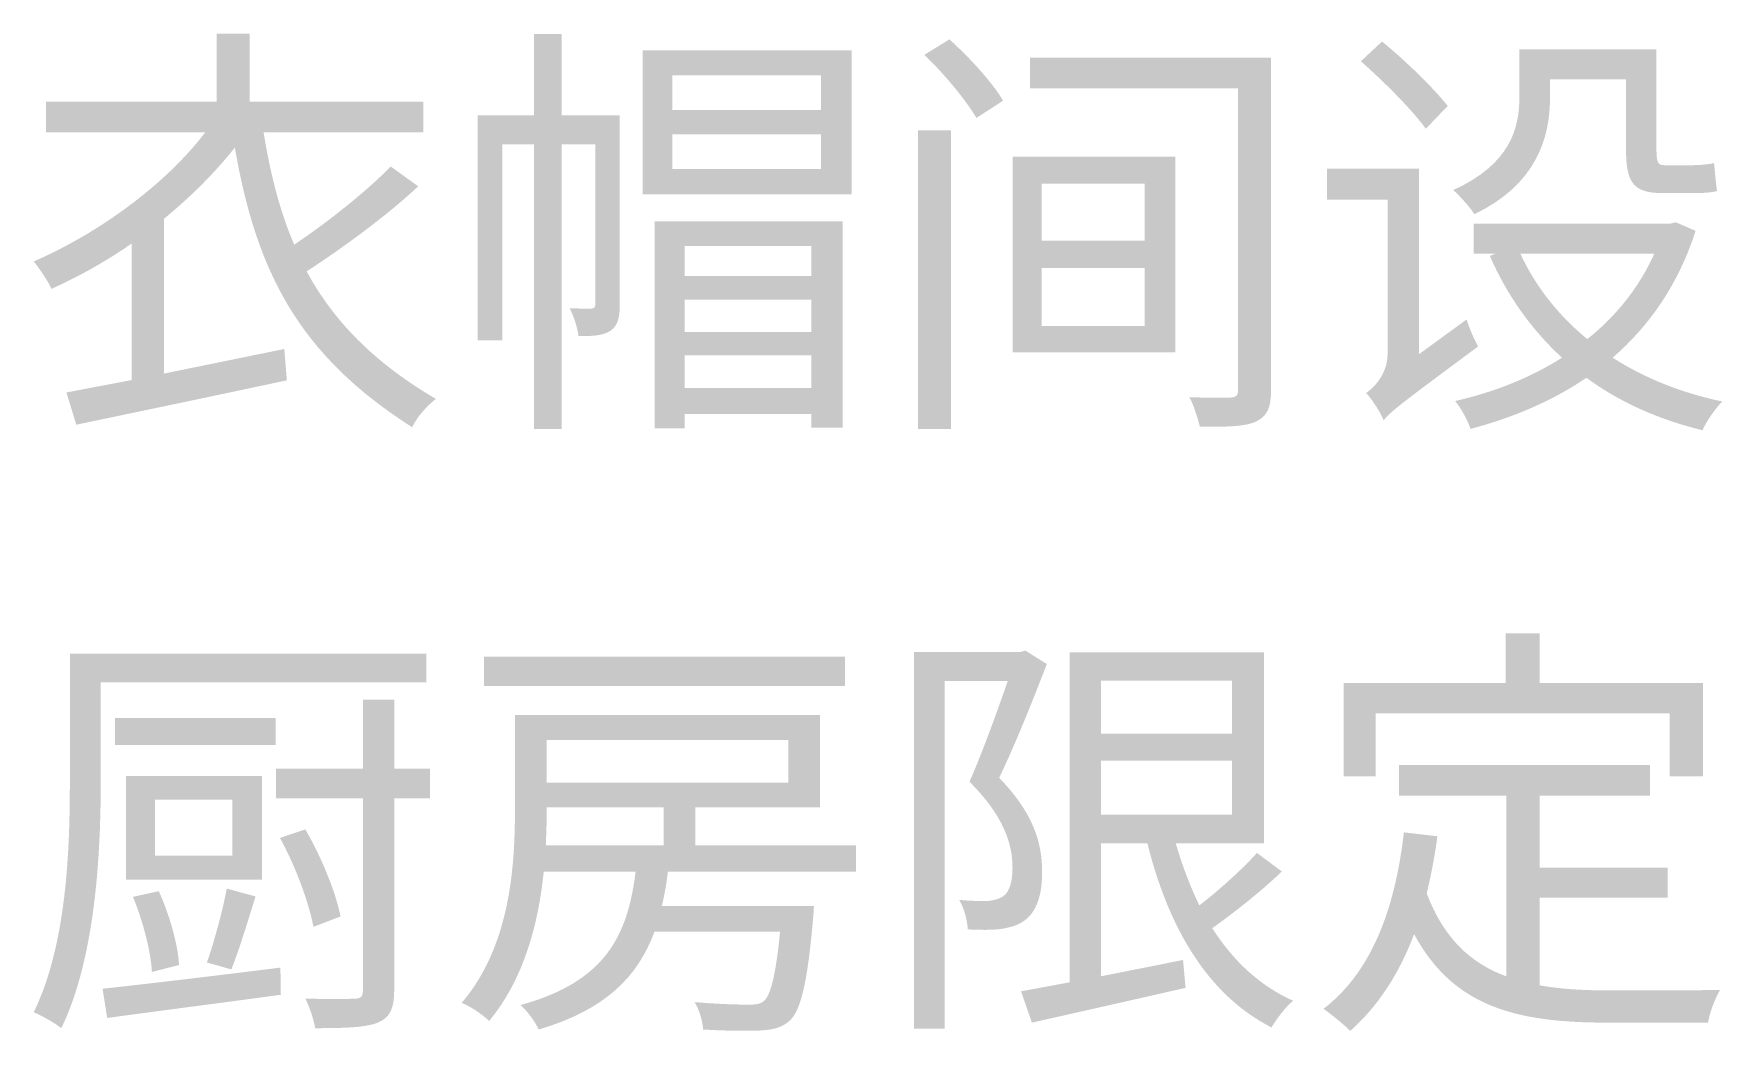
# Model space of a CAD drawing. Header units: millimetres. Extents: x -4600 to 229000, y -4300 to 19460.
# Drawn here: x 58592 to 59718, y 12170 to 12836 of the extents above; entities that cross this region are included whole.
import ezdxf

# ---------------------------------------------------------------- set-up
doc = ezdxf.new("R2010")
doc.units = ezdxf.units.MM
doc.header["$LTSCALE"] = 100
doc.layers.add('A-NOTE', color=7, linetype='Continuous', lineweight=18)

# ---------------------------------------------------------------- blocks, each defined once
blk = doc.blocks.new('A02_SHEET')
at = {"layer": 'A-NOTE'}
h = blk.add_hatch(color=256, dxfattribs=at)
edge = h.paths.add_edge_path()
edge.add_line((18713.7, 12835.7), (18713.7, 12790.4))
edge.add_line((18713.7, 12790.4), (18599.7, 12790.4))
edge.add_line((18599.7, 12790.4), (18599.7, 12769.8))
edge.add_line((18599.7, 12769.8), (18705.9, 12769.8))
edge.add_spline(control_points=[(18705.9, 12769.8), (18679.9, 12735.7), (18636.3, 12703.3), (18591.6, 12683.8)], knot_values=[0, 0, 0, 0, 1, 1, 1, 1], degree=3, periodic=0)
edge.add_spline(control_points=[(18591.6, 12683.8), (18595.1, 12679.5), (18601.1, 12670.9), (18603.4, 12665.5)], knot_values=[0, 0, 0, 0, 1, 1, 1, 1], degree=3, periodic=0)
edge.add_spline(control_points=[(18603.4, 12665.5), (18622, 12673.8), (18640.1, 12684.1), (18657, 12695.8)], knot_values=[0, 0, 0, 0, 1, 1, 1, 1], degree=3, periodic=0)
edge.add_line((18657, 12695.8), (18657, 12604.7))
edge.add_line((18657, 12604.7), (18613.4, 12596.4))
edge.add_line((18613.4, 12596.4), (18620, 12574.9))
edge.add_spline(control_points=[(18620, 12574.9), (18657.2, 12582.7), (18710.8, 12593.9), (18760.4, 12604.5)], knot_values=[0, 0, 0, 0, 1, 1, 1, 1], degree=3, periodic=0)
edge.add_line((18760.4, 12604.5), (18758.7, 12625.4))
edge.add_line((18758.7, 12625.4), (18678.4, 12609))
edge.add_line((18678.4, 12609), (18678.4, 12712.2))
edge.add_spline(control_points=[(18678.4, 12712.2), (18696.2, 12726.8), (18712.3, 12742.8), (18725.7, 12759.7)], knot_values=[0, 0, 0, 0, 1, 1, 1, 1], degree=3, periodic=0)
edge.add_spline(control_points=[(18725.7, 12759.7), (18740, 12677.8), (18767.5, 12621.9), (18844, 12573.2)], knot_values=[0, 0, 0, 0, 1, 1, 1, 1], degree=3, periodic=0)
edge.add_spline(control_points=[(18844, 12573.2), (18846.9, 12579.8), (18854.1, 12587.8), (18859.8, 12592.1)], knot_values=[0, 0, 0, 0, 1, 1, 1, 1], degree=3, periodic=0)
edge.add_spline(control_points=[(18859.8, 12592.1), (18818.3, 12616.5), (18791.6, 12644), (18773.6, 12677.2)], knot_values=[0, 0, 0, 0, 1, 1, 1, 1], degree=3, periodic=0)
edge.add_spline(control_points=[(18773.6, 12677.2), (18797.1, 12692.4), (18826.6, 12713.9), (18848, 12733.9)], knot_values=[0, 0, 0, 0, 1, 1, 1, 1], degree=3, periodic=0)
edge.add_line((18848, 12733.9), (18829.7, 12747.1))
edge.add_spline(control_points=[(18829.7, 12747.1), (18813.4, 12730.5), (18787.6, 12709.9), (18765.3, 12695)], knot_values=[0, 0, 0, 0, 1, 1, 1, 1], degree=3, periodic=0)
edge.add_spline(control_points=[(18765.3, 12695), (18755.8, 12717), (18749.5, 12741.7), (18744.9, 12769.8)], knot_values=[0, 0, 0, 0, 1, 1, 1, 1], degree=3, periodic=0)
edge.add_line((18744.9, 12769.8), (18851.5, 12769.8))
edge.add_line((18851.5, 12769.8), (18851.5, 12790.4))
edge.add_line((18851.5, 12790.4), (18735.7, 12790.4))
edge.add_line((18735.7, 12790.4), (18735.7, 12835.7))
edge.add_line((18735.7, 12835.7), (18713.7, 12835.7))
h = blk.add_hatch(color=256, dxfattribs=at)
edge = h.paths.add_edge_path()
edge.add_line((18887.6, 12781.2), (18887.6, 12631.1))
edge.add_line((18887.6, 12631.1), (18904.2, 12631.1))
edge.add_line((18904.2, 12631.1), (18904.2, 12762))
edge.add_line((18904.2, 12762), (18925.1, 12762))
edge.add_line((18925.1, 12762), (18925.1, 12572.1))
edge.add_line((18925.1, 12572.1), (18943.7, 12572.1))
edge.add_line((18943.7, 12572.1), (18943.7, 12762))
edge.add_line((18943.7, 12762), (18966.1, 12762))
edge.add_line((18966.1, 12762), (18966.1, 12655.5))
edge.add_spline(control_points=[(18966.1, 12655.5), (18966.1, 12653.2), (18965.5, 12652.6), (18963.5, 12652.3)], knot_values=[0, 0, 0, 0, 1, 1, 1, 1], degree=3, periodic=0)
edge.add_spline(control_points=[(18963.5, 12652.3), (18961.2, 12652.3), (18956.1, 12652.3), (18948.9, 12652.6)], knot_values=[0, 0, 0, 0, 1, 1, 1, 1], degree=3, periodic=0)
edge.add_spline(control_points=[(18948.9, 12652.6), (18951.8, 12647.4), (18954.3, 12639.1), (18954.9, 12634)], knot_values=[0, 0, 0, 0, 1, 1, 1, 1], degree=3, periodic=0)
edge.add_spline(control_points=[(18954.9, 12634), (18964.7, 12634), (18971.2, 12634.2), (18976.4, 12637.7)], knot_values=[0, 0, 0, 0, 1, 1, 1, 1], degree=3, periodic=0)
edge.add_spline(control_points=[(18976.4, 12637.7), (18981.3, 12641.1), (18982.4, 12647.1), (18982.4, 12654.9)], knot_values=[0, 0, 0, 0, 1, 1, 1, 1], degree=3, periodic=0)
edge.add_line((18982.4, 12654.9), (18982.4, 12781.2))
edge.add_line((18982.4, 12781.2), (18943.7, 12781.2))
edge.add_line((18943.7, 12781.2), (18943.7, 12835.4))
edge.add_line((18943.7, 12835.4), (18925.1, 12835.4))
edge.add_line((18925.1, 12835.4), (18925.1, 12781.2))
edge.add_line((18925.1, 12781.2), (18887.6, 12781.2))
h = blk.add_hatch(color=256, dxfattribs=at)
h.paths.add_polyline_path([(18997.6, 12824.5), (18997.6, 12728.5), (19137.1, 12728.5), (19137.1, 12824.5), (18997.6, 12824.5)])
h.paths.add_polyline_path([(19017.4, 12807.9), (19116.5, 12807.9), (19116.5, 12784.7), (19017.4, 12784.7), (19017.4, 12807.9)], flags=0)
h.paths.add_polyline_path([(19017.4, 12768.6), (19116.5, 12768.6), (19116.5, 12745.4), (19017.4, 12745.4), (19017.4, 12768.6)], flags=0)
h = blk.add_hatch(color=256, dxfattribs=at)
edge = h.paths.add_edge_path()
edge.add_spline(control_points=[(19185.5, 12821.6), (19198.7, 12809), (19213.6, 12791), (19220.2, 12779.5)], knot_values=[0, 0, 0, 0, 1, 1, 1, 1], degree=3, periodic=0)
edge.add_line((19220.2, 12779.5), (19238, 12791))
edge.add_spline(control_points=[(19238, 12791), (19231.1, 12803), (19215.6, 12819.9), (19202.2, 12831.9)], knot_values=[0, 0, 0, 0, 1, 1, 1, 1], degree=3, periodic=0)
edge.add_line((19202.2, 12831.9), (19185.5, 12821.6))
h = blk.add_hatch(color=256, dxfattribs=at)
edge = h.paths.add_edge_path()
edge.add_spline(control_points=[(19476.6, 12817.3), (19491.8, 12803.9), (19511, 12784.7), (19519.9, 12772.3)], knot_values=[0, 0, 0, 0, 1, 1, 1, 1], degree=3, periodic=0)
edge.add_line((19519.9, 12772.3), (19534.5, 12787.5))
edge.add_spline(control_points=[(19534.5, 12787.5), (19525.3, 12799.3), (19506.1, 12817.9), (19490.7, 12830.5)], knot_values=[0, 0, 0, 0, 1, 1, 1, 1], degree=3, periodic=0)
edge.add_line((19490.7, 12830.5), (19476.6, 12817.3))
h = blk.add_hatch(color=256, dxfattribs=at)
edge = h.paths.add_edge_path()
edge.add_line((19582.3, 12825.3), (19582.3, 12793.5))
edge.add_spline(control_points=[(19582.3, 12793.5), (19582.3, 12772.3), (19576, 12748.6), (19538.2, 12731.4)], knot_values=[0, 0, 0, 0, 1, 1, 1, 1], degree=3, periodic=0)
edge.add_spline(control_points=[(19538.2, 12731.4), (19542.2, 12727.9), (19549.7, 12719.6), (19552.3, 12715.3)], knot_values=[0, 0, 0, 0, 1, 1, 1, 1], degree=3, periodic=0)
edge.add_spline(control_points=[(19552.3, 12715.3), (19593.5, 12735.1), (19602.7, 12766), (19602.7, 12793)], knot_values=[0, 0, 0, 0, 1, 1, 1, 1], degree=3, periodic=0)
edge.add_line((19602.7, 12793), (19602.7, 12805.3))
edge.add_line((19602.7, 12805.3), (19653.4, 12805.3))
edge.add_line((19653.4, 12805.3), (19653.4, 12759.2))
edge.add_spline(control_points=[(19653.4, 12759.2), (19653.4, 12737.4), (19657.4, 12729.4), (19677.4, 12729.4), (19680.6, 12729.4), (19694.6, 12729.4), (19698.9, 12729.4), (19704.7, 12729.4), (19710.7, 12729.7), (19714.1, 12730.8)], knot_values=[0, 0, 0, 0, 1, 1, 1, 2, 2, 2, 3, 3, 3, 3], degree=3, periodic=0)
edge.add_spline(control_points=[(19714.1, 12730.8), (19713.3, 12735.7), (19712.7, 12744), (19712.1, 12749.4)], knot_values=[0, 0, 0, 0, 1, 1, 1, 1], degree=3, periodic=0)
edge.add_spline(control_points=[(19712.1, 12749.4), (19708.7, 12748.6), (19702.7, 12748), (19698.6, 12748), (19694.9, 12748), (19682, 12748), (19678.9, 12748), (19674.3, 12748), (19673.7, 12750.6), (19673.7, 12758.9)], knot_values=[0, 0, 0, 0, 1, 1, 1, 2, 2, 2, 3, 3, 3, 3], degree=3, periodic=0)
edge.add_line((19673.7, 12758.9), (19673.7, 12825.3))
edge.add_line((19673.7, 12825.3), (19582.3, 12825.3))
h = blk.add_hatch(color=256, dxfattribs=at)
edge = h.paths.add_edge_path()
edge.add_line((19256, 12819.6), (19256, 12799.3))
edge.add_line((19256, 12799.3), (19394.7, 12799.3))
edge.add_line((19394.7, 12799.3), (19394.7, 12598.2))
edge.add_spline(control_points=[(19394.7, 12598.2), (19394.7, 12594.4), (19393.5, 12593.3), (19389.8, 12593)], knot_values=[0, 0, 0, 0, 1, 1, 1, 1], degree=3, periodic=0)
edge.add_spline(control_points=[(19389.8, 12593), (19386.1, 12593), (19374.3, 12592.7), (19362.3, 12593.3)], knot_values=[0, 0, 0, 0, 1, 1, 1, 1], degree=3, periodic=0)
edge.add_spline(control_points=[(19362.3, 12593.3), (19365.2, 12587.8), (19368, 12578.7), (19369.2, 12573.5)], knot_values=[0, 0, 0, 0, 1, 1, 1, 1], degree=3, periodic=0)
edge.add_spline(control_points=[(19369.2, 12573.5), (19386.7, 12573.5), (19399, 12573.5), (19406.7, 12577)], knot_values=[0, 0, 0, 0, 1, 1, 1, 1], degree=3, periodic=0)
edge.add_spline(control_points=[(19406.7, 12577), (19414.2, 12580.7), (19416.7, 12586.1), (19416.7, 12598.2)], knot_values=[0, 0, 0, 0, 1, 1, 1, 1], degree=3, periodic=0)
edge.add_line((19416.7, 12598.2), (19416.7, 12819.6))
edge.add_line((19416.7, 12819.6), (19256, 12819.6))
h.paths.add_polyline_path([(19244.3, 12753.7), (19244.3, 12623.1), (19352.9, 12623.1), (19352.9, 12753.7), (19244.3, 12753.7)], flags=0)
h.paths.add_polyline_path([(19263.8, 12679.5), (19332.5, 12679.5), (19332.5, 12640.8), (19263.8, 12640.8), (19263.8, 12679.5)], flags=0)
h.paths.add_polyline_path([(19263.8, 12735.7), (19332.5, 12735.7), (19332.5, 12697.6), (19263.8, 12697.6), (19263.8, 12735.7)], flags=0)
for points in [[(19181.2, 12771.2), (19181.2, 12572.1), (19203.3, 12572.1), (19203.3, 12771.2), (19181.2, 12771.2)], [(19465.2, 12402.7), (19465.2, 12340.3), (19486.4, 12340.3), (19486.4, 12382.4), (19682.6, 12382.4), (19682.6, 12340.3), (19704.7, 12340.3), (19704.7, 12402.7), (19595.8, 12402.7), (19595.8, 12435.7), (19573.2, 12435.7), (19573.2, 12402.7), (19465.2, 12402.7)], [(18891.9, 12420.2), (18891.9, 12400.7), (19132.5, 12400.7), (19132.5, 12420.2), (18891.9, 12420.2)]]:
    blk.add_hatch(color=256, dxfattribs=at).paths.add_polyline_path(points)
h = blk.add_hatch(color=256, dxfattribs=at)
edge = h.paths.add_edge_path()
edge.add_line((19454, 12745.7), (19454, 12725.1))
edge.add_line((19454, 12725.1), (19494.4, 12725.1))
edge.add_line((19494.4, 12725.1), (19494.4, 12622.2))
edge.add_spline(control_points=[(19494.4, 12622.2), (19494.4, 12609), (19485.5, 12599.6), (19480.1, 12596.1)], knot_values=[0, 0, 0, 0, 1, 1, 1, 1], degree=3, periodic=0)
edge.add_spline(control_points=[(19480.1, 12596.1), (19484.1, 12591.8), (19489.8, 12583), (19491.8, 12577.8)], knot_values=[0, 0, 0, 0, 1, 1, 1, 1], degree=3, periodic=0)
edge.add_spline(control_points=[(19491.8, 12577.8), (19496.1, 12583.5), (19503.8, 12589.3), (19554.8, 12627.1)], knot_values=[0, 0, 0, 0, 1, 1, 1, 1], degree=3, periodic=0)
edge.add_spline(control_points=[(19554.8, 12627.1), (19552.3, 12631.4), (19548.8, 12639.4), (19547.1, 12645.1)], knot_values=[0, 0, 0, 0, 1, 1, 1, 1], degree=3, periodic=0)
edge.add_line((19547.1, 12645.1), (19515.3, 12621.9))
edge.add_line((19515.3, 12621.9), (19515.3, 12745.7))
edge.add_line((19515.3, 12745.7), (19454, 12745.7))
h = blk.add_hatch(color=256, dxfattribs=at)
h.paths.add_polyline_path([(19005.6, 12710.5), (19005.6, 12572.4), (19025.7, 12572.4), (19025.7, 12582.1), (19110.2, 12582.1), (19110.2, 12572.9), (19131.1, 12572.9), (19131.1, 12710.5), (19005.6, 12710.5)])
h.paths.add_polyline_path([(19025.7, 12621.1), (19110.2, 12621.1), (19110.2, 12599.3), (19025.7, 12599.3), (19025.7, 12621.1)], flags=0)
h.paths.add_polyline_path([(19025.7, 12658.3), (19110.2, 12658.3), (19110.2, 12636.8), (19025.7, 12636.8), (19025.7, 12658.3)], flags=0)
h.paths.add_polyline_path([(19025.7, 12674.1), (19025.7, 12694.1), (19110.2, 12694.1), (19110.2, 12674.1), (19025.7, 12674.1)], flags=0)
h = blk.add_hatch(color=256, dxfattribs=at)
edge = h.paths.add_edge_path()
edge.add_line((19551.7, 12709), (19551.7, 12689))
edge.add_line((19551.7, 12689), (19566.6, 12689))
edge.add_line((19566.6, 12689), (19562.6, 12687.5))
edge.add_spline(control_points=[(19562.6, 12687.5), (19574, 12661.2), (19590.4, 12638.3), (19610.7, 12619.6)], knot_values=[0, 0, 0, 0, 1, 1, 1, 1], degree=3, periodic=0)
edge.add_spline(control_points=[(19610.7, 12619.6), (19589.2, 12605.9), (19564.6, 12596.4), (19539.4, 12590.7)], knot_values=[0, 0, 0, 0, 1, 1, 1, 1], degree=3, periodic=0)
edge.add_spline(control_points=[(19539.4, 12590.7), (19543.4, 12586.1), (19548, 12577.5), (19549.7, 12572.1)], knot_values=[0, 0, 0, 0, 1, 1, 1, 1], degree=3, periodic=0)
edge.add_spline(control_points=[(19549.7, 12572.1), (19577.5, 12579.5), (19603.8, 12590.4), (19627, 12606.2)], knot_values=[0, 0, 0, 0, 1, 1, 1, 1], degree=3, periodic=0)
edge.add_spline(control_points=[(19627, 12606.2), (19648.8, 12590.1), (19674.9, 12578.4), (19704.4, 12571.2)], knot_values=[0, 0, 0, 0, 1, 1, 1, 1], degree=3, periodic=0)
edge.add_spline(control_points=[(19704.4, 12571.2), (19707, 12577.2), (19713, 12585.8), (19717.6, 12590.4)], knot_values=[0, 0, 0, 0, 1, 1, 1, 1], degree=3, periodic=0)
edge.add_spline(control_points=[(19717.6, 12590.4), (19690.1, 12596.1), (19665.4, 12606.2), (19644.5, 12619.6)], knot_values=[0, 0, 0, 0, 1, 1, 1, 1], degree=3, periodic=0)
edge.add_spline(control_points=[(19644.5, 12619.6), (19668.9, 12640.8), (19688.3, 12668.3), (19699.8, 12704.2)], knot_values=[0, 0, 0, 0, 1, 1, 1, 1], degree=3, periodic=0)
edge.add_line((19699.8, 12704.2), (19686.6, 12709.9))
edge.add_line((19686.6, 12709.9), (19682.9, 12709))
edge.add_line((19682.9, 12709), (19551.7, 12709))
edge = h.paths.add_edge_path(flags=0)
edge.add_spline(control_points=[(19672.3, 12689), (19662, 12666.1), (19646.5, 12647.1), (19627.6, 12632)], knot_values=[0, 0, 0, 0, 1, 1, 1, 1], degree=3, periodic=0)
edge.add_spline(control_points=[(19627.6, 12632), (19608.4, 12647.7), (19593.2, 12666.9), (19582.9, 12689)], knot_values=[0, 0, 0, 0, 1, 1, 1, 1], degree=3, periodic=0)
edge.add_line((19582.9, 12689), (19672.3, 12689))
h = blk.add_hatch(color=256, dxfattribs=at)
edge = h.paths.add_edge_path()
edge.add_line((18615.7, 12422.2), (18615.7, 12337.1))
edge.add_spline(control_points=[(18615.7, 12337.1), (18615.7, 12291.8), (18613.7, 12228.2), (18591.6, 12183)], knot_values=[0, 0, 0, 0, 1, 1, 1, 1], degree=3, periodic=0)
edge.add_spline(control_points=[(18591.6, 12183), (18596.8, 12181), (18606.2, 12175.5), (18610, 12172.4)], knot_values=[0, 0, 0, 0, 1, 1, 1, 1], degree=3, periodic=0)
edge.add_spline(control_points=[(18610, 12172.4), (18632.9, 12219.6), (18636.3, 12289.5), (18636.3, 12337.1)], knot_values=[0, 0, 0, 0, 1, 1, 1, 1], degree=3, periodic=0)
edge.add_line((18636.3, 12337.1), (18636.3, 12403))
edge.add_line((18636.3, 12403), (18853.5, 12403))
edge.add_line((18853.5, 12403), (18853.5, 12422.2))
edge.add_line((18853.5, 12422.2), (18615.7, 12422.2))
edge = h.paths.add_edge_path(flags=0)
edge.add_line((18811.1, 12391.5), (18811.1, 12345.4))
edge.add_line((18811.1, 12345.4), (18753.2, 12345.4))
edge.add_line((18753.2, 12345.4), (18753.2, 12325.6))
edge.add_line((18753.2, 12325.6), (18811.1, 12325.6))
edge.add_line((18811.1, 12325.6), (18811.1, 12197.6))
edge.add_spline(control_points=[(18811.1, 12197.6), (18811.1, 12193.6), (18809.9, 12192.1), (18805.6, 12192.1)], knot_values=[0, 0, 0, 0, 1, 1, 1, 1], degree=3, periodic=0)
edge.add_spline(control_points=[(18805.6, 12192.1), (18801.4, 12191.8), (18787.6, 12191.8), (18772.7, 12192.1)], knot_values=[0, 0, 0, 0, 1, 1, 1, 1], degree=3, periodic=0)
edge.add_spline(control_points=[(18772.7, 12192.1), (18775.6, 12186.7), (18778.4, 12177.8), (18779.3, 12172.4)], knot_values=[0, 0, 0, 0, 1, 1, 1, 1], degree=3, periodic=0)
edge.add_spline(control_points=[(18779.3, 12172.4), (18799.9, 12172.4), (18813.1, 12172.9), (18821.1, 12176.1)], knot_values=[0, 0, 0, 0, 1, 1, 1, 1], degree=3, periodic=0)
edge.add_spline(control_points=[(18821.1, 12176.1), (18829.1, 12179.5), (18832, 12185.3), (18832, 12197.6)], knot_values=[0, 0, 0, 0, 1, 1, 1, 1], degree=3, periodic=0)
edge.add_line((18832, 12197.6), (18832, 12325.6))
edge.add_line((18832, 12325.6), (18855.8, 12325.6))
edge.add_line((18855.8, 12325.6), (18855.8, 12345.4))
edge.add_line((18855.8, 12345.4), (18832, 12345.4))
edge.add_line((18832, 12345.4), (18832, 12391.5))
edge.add_line((18832, 12391.5), (18811.1, 12391.5))
edge = h.paths.add_edge_path(flags=0)
edge.add_spline(control_points=[(18755.8, 12299.3), (18766.1, 12280.7), (18775.3, 12255.7), (18778.1, 12240)], knot_values=[0, 0, 0, 0, 1, 1, 1, 1], degree=3, periodic=0)
edge.add_line((18778.1, 12240), (18796.2, 12246.9))
edge.add_spline(control_points=[(18796.2, 12246.9), (18793.3, 12262.3), (18783.3, 12287), (18772.7, 12305)], knot_values=[0, 0, 0, 0, 1, 1, 1, 1], degree=3, periodic=0)
edge.add_line((18772.7, 12305), (18755.8, 12299.3))
h.paths.add_polyline_path([(18653.2, 12340.5), (18653.2, 12271.5), (18743.8, 12271.5), (18743.8, 12340.5), (18653.2, 12340.5)], flags=0)
h.paths.add_polyline_path([(18672.4, 12324.8), (18724, 12324.8), (18724, 12287.5), (18672.4, 12287.5), (18672.4, 12324.8)], flags=0)
edge = h.paths.add_edge_path(flags=0)
edge.add_line((18637.5, 12198.7), (18640.6, 12179.2))
edge.add_spline(control_points=[(18640.6, 12179.2), (18671.6, 12183.5), (18714.8, 12189), (18756.4, 12194.7)], knot_values=[0, 0, 0, 0, 1, 1, 1, 1], degree=3, periodic=0)
edge.add_line((18756.4, 12194.7), (18756.1, 12212.8))
edge.add_spline(control_points=[(18756.1, 12212.8), (18712.3, 12207.3), (18667, 12201.9), (18637.5, 12198.7)], knot_values=[0, 0, 0, 0, 1, 1, 1, 1], degree=3, periodic=0)
h.paths.add_polyline_path([(18645.8, 12379.2), (18645.8, 12361.2), (18752.9, 12361.2), (18752.9, 12379.2), (18645.8, 12379.2)], flags=0)
edge = h.paths.add_edge_path(flags=0)
edge.add_spline(control_points=[(18720.3, 12265.5), (18717.7, 12250.9), (18711.7, 12229.4), (18707.1, 12216.2)], knot_values=[0, 0, 0, 0, 1, 1, 1, 1], degree=3, periodic=0)
edge.add_line((18707.1, 12216.2), (18723.4, 12211.6))
edge.add_spline(control_points=[(18723.4, 12211.6), (18728.3, 12223.9), (18734.3, 12243.4), (18739.5, 12260.3)], knot_values=[0, 0, 0, 0, 1, 1, 1, 1], degree=3, periodic=0)
edge.add_line((18739.5, 12260.3), (18720.3, 12265.5))
edge = h.paths.add_edge_path(flags=0)
edge.add_spline(control_points=[(18657.8, 12260), (18664.4, 12244), (18669.8, 12223.1), (18670.4, 12209.9)], knot_values=[0, 0, 0, 0, 1, 1, 1, 1], degree=3, periodic=0)
edge.add_line((18670.4, 12209.9), (18688.5, 12214.5))
edge.add_spline(control_points=[(18688.5, 12214.5), (18687.9, 12227.7), (18682.2, 12248), (18675, 12263.8)], knot_values=[0, 0, 0, 0, 1, 1, 1, 1], degree=3, periodic=0)
edge.add_line((18675, 12263.8), (18657.8, 12260))
h = blk.add_hatch(color=256, dxfattribs=at)
edge = h.paths.add_edge_path()
edge.add_line((19178.7, 12423.3), (19178.7, 12172.1))
edge.add_line((19178.7, 12172.1), (19199, 12172.1))
edge.add_line((19199, 12172.1), (19199, 12403.9))
edge.add_line((19199, 12403.9), (19241.1, 12403.9))
edge.add_spline(control_points=[(19241.1, 12403.9), (19234.2, 12384.1), (19224.8, 12357.7), (19215.6, 12336.8)], knot_values=[0, 0, 0, 0, 1, 1, 1, 1], degree=3, periodic=0)
edge.add_spline(control_points=[(19215.6, 12336.8), (19238.3, 12314.2), (19244.3, 12295.3), (19244.3, 12279.5), (19244.3, 12270.9), (19242.6, 12263.5), (19238, 12260.3)], knot_values=[0, 0, 0, 0, 1, 1, 1, 2, 2, 2, 2], degree=3, periodic=0)
edge.add_spline(control_points=[(19238, 12260.3), (19234.8, 12258.3), (19231.4, 12257.7), (19227.7, 12257.2)], knot_values=[0, 0, 0, 0, 1, 1, 1, 1], degree=3, periodic=0)
edge.add_spline(control_points=[(19227.7, 12257.2), (19222.5, 12257.2), (19216.2, 12257.2), (19208.7, 12258)], knot_values=[0, 0, 0, 0, 1, 1, 1, 1], degree=3, periodic=0)
edge.add_spline(control_points=[(19208.7, 12258), (19212.2, 12252.3), (19214.2, 12243.7), (19214.5, 12238.3)], knot_values=[0, 0, 0, 0, 1, 1, 1, 1], degree=3, periodic=0)
edge.add_spline(control_points=[(19214.5, 12238.3), (19221.6, 12238), (19229.7, 12237.7), (19236, 12238.5), (19242, 12239.4), (19247.7, 12240.8), (19252, 12244)], knot_values=[0, 0, 0, 0, 1, 1, 1, 2, 2, 2, 2], degree=3, periodic=0)
edge.add_spline(control_points=[(19252, 12244), (19260.3, 12249.7), (19264.3, 12261.5), (19264, 12277.5)], knot_values=[0, 0, 0, 0, 1, 1, 1, 1], degree=3, periodic=0)
edge.add_spline(control_points=[(19264, 12277.5), (19264, 12295.3), (19258.6, 12315.6), (19235.4, 12339.4)], knot_values=[0, 0, 0, 0, 1, 1, 1, 1], degree=3, periodic=0)
edge.add_spline(control_points=[(19235.4, 12339.4), (19246.3, 12362), (19258, 12391.5), (19267.2, 12415.3)], knot_values=[0, 0, 0, 0, 1, 1, 1, 1], degree=3, periodic=0)
edge.add_line((19267.2, 12415.3), (19252.9, 12424.2))
edge.add_line((19252.9, 12424.2), (19249.4, 12423.3))
edge.add_line((19249.4, 12423.3), (19178.7, 12423.3))
h = blk.add_hatch(color=256, dxfattribs=at)
edge = h.paths.add_edge_path()
edge.add_spline(control_points=[(19407.3, 12289.3), (19397.5, 12278.4), (19382.6, 12264.9), (19368.9, 12254.3)], knot_values=[0, 0, 0, 0, 1, 1, 1, 1], degree=3, periodic=0)
edge.add_spline(control_points=[(19368.9, 12254.3), (19362.6, 12267.2), (19357.4, 12281.2), (19353.1, 12295.8)], knot_values=[0, 0, 0, 0, 1, 1, 1, 1], degree=3, periodic=0)
edge.add_line((19353.1, 12295.8), (19411.9, 12295.8))
edge.add_line((19411.9, 12295.8), (19411.9, 12423))
edge.add_line((19411.9, 12423), (19282.4, 12423))
edge.add_line((19282.4, 12423), (19282.4, 12203))
edge.add_line((19282.4, 12203), (19250, 12197))
edge.add_line((19250, 12197), (19257.2, 12176.1))
edge.add_spline(control_points=[(19257.2, 12176.1), (19285.2, 12182.4), (19323.3, 12191), (19359.7, 12199.3)], knot_values=[0, 0, 0, 0, 1, 1, 1, 1], degree=3, periodic=0)
edge.add_line((19359.7, 12199.3), (19358, 12217.9))
edge.add_line((19358, 12217.9), (19303.3, 12207))
edge.add_line((19303.3, 12207), (19303.3, 12295.8))
edge.add_line((19303.3, 12295.8), (19334.2, 12295.8))
edge.add_spline(control_points=[(19334.2, 12295.8), (19348.3, 12239.4), (19374.3, 12194.7), (19417, 12172.9)], knot_values=[0, 0, 0, 0, 1, 1, 1, 1], degree=3, periodic=0)
edge.add_spline(control_points=[(19417, 12172.9), (19420.2, 12178.4), (19426.5, 12186.7), (19431.4, 12190.7)], knot_values=[0, 0, 0, 0, 1, 1, 1, 1], degree=3, periodic=0)
edge.add_spline(control_points=[(19431.4, 12190.7), (19409, 12200.7), (19391.2, 12217.6), (19377.5, 12239.1)], knot_values=[0, 0, 0, 0, 1, 1, 1, 1], degree=3, periodic=0)
edge.add_spline(control_points=[(19377.5, 12239.1), (19392.4, 12249.7), (19410.2, 12263.8), (19423.9, 12276.9)], knot_values=[0, 0, 0, 0, 1, 1, 1, 1], degree=3, periodic=0)
edge.add_line((19423.9, 12276.9), (19407.3, 12289.3))
h.paths.add_polyline_path([(19303.3, 12350.9), (19390.7, 12350.9), (19390.7, 12314.8), (19303.3, 12314.8), (19303.3, 12350.9)], flags=0)
h.paths.add_polyline_path([(19303.3, 12368.9), (19303.3, 12404.1), (19390.7, 12404.1), (19390.7, 12368.9), (19303.3, 12368.9)], flags=0)
h = blk.add_hatch(color=256, dxfattribs=at)
edge = h.paths.add_edge_path()
edge.add_line((18912.5, 12381.2), (18912.5, 12317.3))
edge.add_spline(control_points=[(18912.5, 12317.3), (18912.5, 12278.7), (18908.8, 12226.5), (18877, 12189.3)], knot_values=[0, 0, 0, 0, 1, 1, 1, 1], degree=3, periodic=0)
edge.add_spline(control_points=[(18877, 12189.3), (18882.4, 12187.3), (18891.6, 12181), (18895.3, 12177.2)], knot_values=[0, 0, 0, 0, 1, 1, 1, 1], degree=3, periodic=0)
edge.add_spline(control_points=[(18895.3, 12177.2), (18918.5, 12205), (18928.3, 12242.6), (18931.7, 12276.9)], knot_values=[0, 0, 0, 0, 1, 1, 1, 1], degree=3, periodic=0)
edge.add_line((18931.7, 12276.9), (18993, 12276.9))
edge.add_spline(control_points=[(18993, 12276.9), (18987.6, 12234.2), (18973.2, 12203.6), (18916.2, 12187.8)], knot_values=[0, 0, 0, 0, 1, 1, 1, 1], degree=3, periodic=0)
edge.add_spline(control_points=[(18916.2, 12187.8), (18920.5, 12184.1), (18926.3, 12176.4), (18928.3, 12171.5)], knot_values=[0, 0, 0, 0, 1, 1, 1, 1], degree=3, periodic=0)
edge.add_spline(control_points=[(18928.3, 12171.5), (18973, 12184.7), (18994.4, 12206.7), (19005.6, 12236.8)], knot_values=[0, 0, 0, 0, 1, 1, 1, 1], degree=3, periodic=0)
edge.add_line((19005.6, 12236.8), (19089.3, 12236.8))
edge.add_spline(control_points=[(19089.3, 12236.8), (19086.4, 12207.3), (19083, 12194.7), (19078.7, 12190.7)], knot_values=[0, 0, 0, 0, 1, 1, 1, 1], degree=3, periodic=0)
edge.add_spline(control_points=[(19078.7, 12190.7), (19076.1, 12188.4), (19073.2, 12188.1), (19068.1, 12188.1), (19062.6, 12188.1), (19047.7, 12188.4), (19032.3, 12189.8)], knot_values=[0, 0, 0, 0, 1, 1, 1, 2, 2, 2, 2], degree=3, periodic=0)
edge.add_spline(control_points=[(19032.3, 12189.8), (19035.4, 12184.7), (19037.7, 12177), (19038, 12171.5)], knot_values=[0, 0, 0, 0, 1, 1, 1, 1], degree=3, periodic=0)
edge.add_spline(control_points=[(19038, 12171.5), (19054, 12170.6), (19069.5, 12170.4), (19077, 12170.9), (19085.3, 12171.5), (19091, 12172.9), (19096.2, 12177.8)], knot_values=[0, 0, 0, 0, 1, 1, 1, 2, 2, 2, 2], degree=3, periodic=0)
edge.add_spline(control_points=[(19096.2, 12177.8), (19103.3, 12185.3), (19107.6, 12203), (19111.3, 12245.4)], knot_values=[0, 0, 0, 0, 1, 1, 1, 1], degree=3, periodic=0)
edge.add_spline(control_points=[(19111.3, 12245.4), (19111.6, 12248), (19111.9, 12254), (19111.9, 12254)], knot_values=[0, 0, 0, 0, 1, 1, 1, 1], degree=3, periodic=0)
edge.add_line((19111.9, 12254), (19010.5, 12254))
edge.add_spline(control_points=[(19010.5, 12254), (19012.2, 12261.2), (19013.6, 12268.9), (19014.5, 12276.9)], knot_values=[0, 0, 0, 0, 1, 1, 1, 1], degree=3, periodic=0)
edge.add_line((19014.5, 12276.9), (19140, 12276.9))
edge.add_line((19140, 12276.9), (19140, 12294.4))
edge.add_line((19140, 12294.4), (19032.8, 12294.4))
edge.add_line((19032.8, 12294.4), (19032.8, 12319.6))
edge.add_line((19032.8, 12319.6), (19115.9, 12319.6))
edge.add_line((19115.9, 12319.6), (19115.9, 12381.2))
edge.add_line((19115.9, 12381.2), (18912.5, 12381.2))
h.paths.add_polyline_path([(18933.7, 12364.6), (19094.7, 12364.6), (19094.7, 12336.2), (18933.7, 12336.2), (18933.7, 12364.6)], flags=0)
edge = h.paths.add_edge_path(flags=0)
edge.add_line((18933.7, 12319.6), (19011.6, 12319.6))
edge.add_line((19011.6, 12319.6), (19011.6, 12294.4))
edge.add_line((19011.6, 12294.4), (18933.1, 12294.4))
edge.add_spline(control_points=[(18933.1, 12294.4), (18933.4, 12302.4), (18933.7, 12309.9), (18933.7, 12317)], knot_values=[0, 0, 0, 0, 1, 1, 1, 1], degree=3, periodic=0)
edge.add_line((18933.7, 12317), (18933.7, 12319.6))
h = blk.add_hatch(color=256, dxfattribs=at)
edge = h.paths.add_edge_path()
edge.add_spline(control_points=[(19505.3, 12303), (19499.2, 12250.9), (19483.5, 12209.9), (19451.7, 12185.3)], knot_values=[0, 0, 0, 0, 1, 1, 1, 1], degree=3, periodic=0)
edge.add_spline(control_points=[(19451.7, 12185.3), (19456.8, 12181.8), (19465.7, 12174.4), (19469.5, 12170.6)], knot_values=[0, 0, 0, 0, 1, 1, 1, 1], degree=3, periodic=0)
edge.add_spline(control_points=[(19469.5, 12170.6), (19488.1, 12187), (19502.1, 12208.8), (19512.1, 12235.1)], knot_values=[0, 0, 0, 0, 1, 1, 1, 1], degree=3, periodic=0)
edge.add_spline(control_points=[(19512.1, 12235.1), (19538.5, 12186.1), (19581.2, 12176.1), (19641.1, 12176.1)], knot_values=[0, 0, 0, 0, 1, 1, 1, 1], degree=3, periodic=0)
edge.add_line((19641.1, 12176.1), (19708.1, 12176.1))
edge.add_spline(control_points=[(19708.1, 12176.1), (19709, 12182.4), (19713, 12192.7), (19716.1, 12197.9)], knot_values=[0, 0, 0, 0, 1, 1, 1, 1], degree=3, periodic=0)
edge.add_spline(control_points=[(19716.1, 12197.9), (19702.1, 12197.6), (19652.8, 12197.6), (19642.2, 12197.6), (19625.6, 12197.6), (19609.8, 12198.4), (19595.8, 12201)], knot_values=[0, 0, 0, 0, 1, 1, 1, 2, 2, 2, 2], degree=3, periodic=0)
edge.add_line((19595.8, 12201), (19595.8, 12259.5))
edge.add_line((19595.8, 12259.5), (19681.2, 12259.5))
edge.add_line((19681.2, 12259.5), (19681.2, 12279.5))
edge.add_line((19681.2, 12279.5), (19595.8, 12279.5))
edge.add_line((19595.8, 12279.5), (19595.8, 12327.4))
edge.add_line((19595.8, 12327.4), (19669.4, 12327.4))
edge.add_line((19669.4, 12327.4), (19669.4, 12348))
edge.add_line((19669.4, 12348), (19502.1, 12348))
edge.add_line((19502.1, 12348), (19502.1, 12327.4))
edge.add_line((19502.1, 12327.4), (19573.5, 12327.4))
edge.add_line((19573.5, 12327.4), (19573.5, 12207))
edge.add_spline(control_points=[(19573.5, 12207), (19550, 12215.6), (19531.9, 12232.2), (19520.5, 12262.3)], knot_values=[0, 0, 0, 0, 1, 1, 1, 1], degree=3, periodic=0)
edge.add_spline(control_points=[(19520.5, 12262.3), (19523.3, 12274.1), (19525.9, 12287), (19527.6, 12300.4)], knot_values=[0, 0, 0, 0, 1, 1, 1, 1], degree=3, periodic=0)
edge.add_line((19527.6, 12300.4), (19505.3, 12303))

msp = doc.modelspace()

# ---------------------------------------------------------------- block references
msp.add_blockref('A02_SHEET', (40000, 0))

doc.saveas('drawing.dxf')
